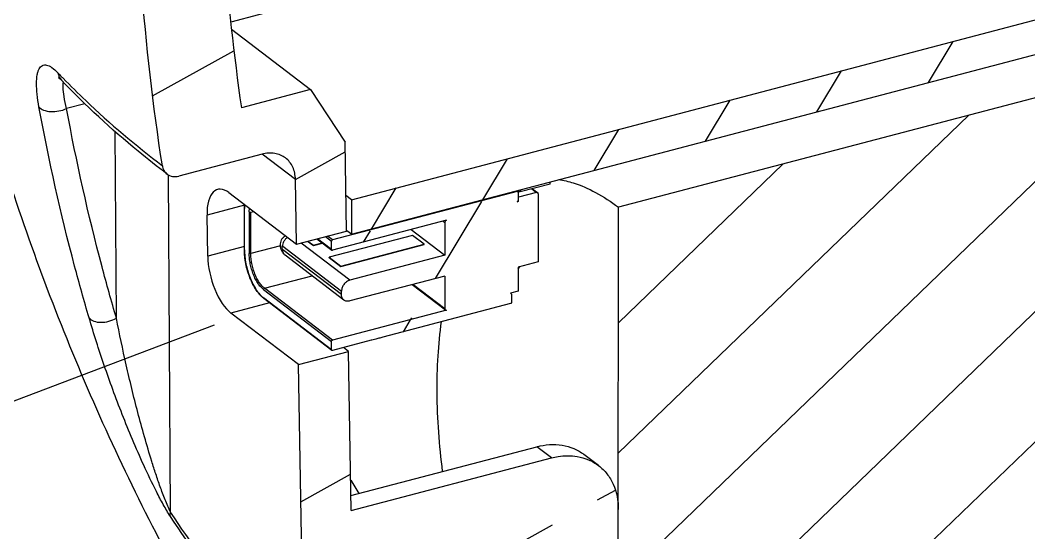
# Model space of a CAD drawing. Header units: millimetres. Extents: x 3 to 384, y 29 to 155.
# Drawn here: x 283.39 to 309.46, y 60.11 to 73.38 of the extents above; entities that cross this region are included whole.
import ezdxf

# ---------------------------------------------------------------- set-up
doc = ezdxf.new("R2010")
doc.units = ezdxf.units.MM
doc.layers.add('图层2', color=3, linetype='Continuous')

msp = doc.modelspace()

# ---------------------------------------------------------------- hatches: boundary and pattern name
at = {"linetype": 'Continuous'}
h = msp.add_hatch(dxfattribs=at)
h.set_pattern_fill('ANSI31', color=2, scale=25.4, angle=344, style=0, pattern_type=2)
h.set_pattern_definition([(28.99999999999996, (327.3098448189949, 89.65618529915673), (-1.7841489717, 3.21868994818), [])])
edge = h.paths.add_edge_path()
edge.add_spline(control_points=[(295.7652988403949, 48.08718395675675), (293.7276290904949, 50.67549297113675), (292.0681601691549, 53.56268369407675), (290.7425101585349, 56.60682792835675)], knot_values=[0, 0, 0, 0, 1, 1, 1, 1], degree=3, periodic=0)
edge.add_ellipse((291.1421378809949, 56.87982504301675), major_axis=(0.30350665994, 0.3973458296400001), ratio=0.7706537577999999, start_angle=495.73167704404057, end_angle=516.7885083449186, ccw=False)
edge.add_line((290.7110584332749, 56.75855988041675), (290.5824955331749, 64.46488521703675))
edge.add_line((290.5824955331749, 64.46488521703674), (291.8761224912549, 64.80538631149675))
edge.add_line((291.9448537177749, 60.68549491451677), (291.8761224912549, 64.80538631149676))
edge.add_line((291.9448537177749, 60.68549491451677), (297.1252697882149, 62.04905442005676))
edge.add_ellipse((297.1248567638949, 60.26148029137676), major_axis=(1.21402663722, 1.58938331602), ratio=0.7706537578, start_angle=314.73167706442575, end_angle=404.73167706741486, ccw=False)
edge.add_line((298.8466317201349, 48.60436964577676), (298.8494300101949, 60.71541260169677))
edge.add_ellipse((304.3386194254949, 56.35098306031676), major_axis=(5.766626523619999, 7.549570752999999), ratio=0.7706537578, start_angle=-177.3549634812929, end_angle=-135.2683229325851)
edge.add_line((304.3366575650549, 47.86000594273676), (308.5468503181349, 48.96818881399675))
edge.add_line((308.5468503181349, 48.96818881399676), (308.548130691495, 54.50966861747676))
edge.add_line((308.5481306914949, 54.50966861747673), (309.8415606243149, 54.85011785021673))
edge.add_line((309.8405900191949, 50.64931864451677), (309.8415606243149, 54.85011785021678))
edge.add_line((309.8405900191949, 50.64931864451677), (309.8774446470349, 50.65901931091678))
edge.add_line((309.8771348787949, 49.31833871313677), (309.877444647035, 50.65901931091677))
edge.add_line((309.8771348787949, 49.31833871313677), (317.8425974924149, 51.41496225165676))
edge.add_line((317.8425974924149, 51.41496225165673), (317.8429072606549, 52.75564284689673))
edge.add_line((317.8429072606549, 52.75564284689676), (323.3191628079949, 54.19707153121677))
edge.add_line((323.3188530397549, 52.85639093343676), (323.3191628079949, 54.19707153121676))
edge.add_line((323.3188530397549, 52.85639093343676), (331.2843156533748, 54.95301446941675))
edge.add_line((331.2843156533748, 54.95301446941676), (331.2846254216149, 56.29369506719676))
edge.add_line((331.2846254216149, 56.29369506719675), (336.7608809664149, 57.73512374897675))
edge.add_line((336.7605711981749, 56.39444315373674), (336.7608809664149, 57.73512374897674))
edge.add_line((336.7605711981749, 56.39444315373674), (350.2665111280749, 59.94939946011675))
edge.add_ellipse((350.2684729910549, 68.44037657769675), major_axis=(5.766626523619999, 7.549570752999999), ratio=0.7706537578, start_angle=224.7316770674149, end_angle=266.8183176133587, ccw=False)
edge.add_line((355.7575487743749, 63.58413592443677), (355.7603470618949, 75.69517888035676))
edge.add_ellipse((357.4849203056549, 76.14911119067676), major_axis=(1.21402663722, 1.58938331602), ratio=0.7706537578, start_angle=44.73167706741486, end_angle=134.7316770644257)
edge.add_line((357.4853333299749, 77.93668532189673), (362.9226456506549, 79.36786358983673))
edge.add_spline(control_points=[(362.9226456506549, 79.36786358983676), (363.0529224868749, 79.79580005933676), (363.9819663615749, 82.94918986125674), (364.6761799515549, 86.05950341455676), (365.1190464597749, 88.65988156151676)], knot_values=[0, 0, 0, 0, 0.1355185442, 1, 1, 1, 1], degree=3, periodic=0)
edge.add_line((360.0742066866349, 87.33200767167676), (365.1190464597749, 88.65988156151677))
edge.add_line((360.0742066866349, 87.33200767167676), (360.0744131962549, 88.22579473601677))
edge.add_line((360.0744131962549, 88.22579473601675), (365.2481329300749, 89.58759167205675))
edge.add_line((365.2481329300749, 89.58759167205676), (365.2482361861549, 90.03448520295674))
edge.add_line((365.3436841512149, 90.05960847249676), (365.2482361861549, 90.03448520295676))
edge.add_arc((293.9154999720549, 100.8279159680968), 72.23532336497999, 351.426813768, 353.4645724516)
edge.add_line((367.8539895725549, 93.17812166395674), (365.6814143037949, 92.60626881985674))
edge.add_spline(control_points=[(367.8539895725549, 93.17812166395674), (366.8843745597949, 84.39546653181674), (364.1387637187949, 74.20516635873676), (358.8390172672549, 64.68908729339677)], knot_values=[0, 0, 0, 0, 1, 1, 1, 1], degree=3, periodic=0)
edge.add_ellipse((350.2684729910549, 68.44037657769675), major_axis=(7.284159818239998, 9.536299896120003), ratio=0.7706537577999999, start_angle=224.7316770587075, end_angle=280.6675585026419, ccw=False)
edge.add_line((349.7205202388549, 57.57135508743676), (350.2659948476748, 57.71493179799675))
edge.add_line((349.7206854480749, 58.28638473941675), (349.7205202388549, 57.57135508743674))
edge.add_line((349.7206854480749, 58.28638473941675), (345.4092523386749, 57.15155396107674))
edge.add_line((345.4092523386749, 57.15155396107676), (345.4090871294549, 56.43652430909675))
edge.add_line((309.1930490054149, 46.90394576951675), (345.4090871294549, 56.43652430909675))
edge.add_line((309.193214214635, 47.61897542149674), (309.1930490054149, 46.90394576951674))
edge.add_line((309.193214214635, 47.61897542149674), (304.881781102695, 46.48414464315674))
edge.add_line((304.8817811026949, 46.48414464315675), (304.8816158934749, 45.76911499117676))
edge.add_line((304.3361412846549, 45.62553828061675), (304.8816158934749, 45.76911499117675))
edge.add_ellipse((304.3386194254949, 56.35098306031676), major_axis=(7.284159818239998, 9.536299896120003), ratio=0.7706537577999999, start_angle=168.7957956280122, end_angle=224.7316770760186)
edge = h.paths.add_edge_path()
edge.add_arc((347.2484363158749, 78.89855422619675), 60.89721048372, 180.021885661, 188.7729610536)
edge.add_line((286.3512302746149, 78.87529290365677), (287.3428598890149, 79.13630398183678))
edge.add_line((287.3428598890149, 79.13630398183676), (287.3915806653349, 80.58533848279677))
edge.add_ellipse((287.5639314915749, 80.62446551909676), major_axis=(0.1214026629600001, 0.1589383308400001), ratio=0.7706537577999996, start_angle=404.73167706731124, end_angle=492.7316770640093, ccw=False)
edge.add_line((287.5639727945149, 80.80322293145673), (288.157234371515, 80.95937785155675))
edge.add_ellipse((288.1571930711149, 80.78062043919675), major_axis=(0.1214026629600001, 0.1589383308400001), ratio=0.7706537577999996, start_angle=316.7316770646694, end_angle=404.73167706731124, ccw=False)
edge.add_line((288.3776038367949, 79.40866336853676), (288.3295467802549, 80.83222456255676))
edge.add_line((288.5071728588349, 79.27019635565676), (288.3776038367949, 79.40866336853676))
edge.add_arc((347.2480121866749, 79.48406833583675), 58.74122867427999, 180.2086096794, 188.1958127233)
edge.add_line((290.8968762810949, 71.58131113401674), (289.1067281316549, 71.11011857119672))
edge.add_line((290.8968762810949, 71.58131113401674), (291.7858117473149, 70.21879851487674))
edge.add_line((291.8241658412949, 67.91977505857676), (291.7858117473149, 70.21879851487677))
edge.add_line((290.5305388832149, 67.57927396411674), (291.8241658412949, 67.91977505857675))
edge.add_line((290.5305388832149, 67.57927396411674), (290.5025201101949, 69.25877697289673))
edge.add_ellipse((289.6403612147549, 69.01624665023678), major_axis=(0.6070133173400002, 0.7946916592800002), ratio=0.7706537577999999, start_angle=-44.26832293555866, end_angle=44.73167706741486)
edge.add_line((289.6405677269149, 69.91003371457674), (287.4897167606549, 69.34389902007675))
edge.add_ellipse((287.4898200167349, 69.79079255097676), major_axis=(0.30350665994, 0.3973458296400001), ratio=0.7706537577999999, start_angle=143.4955134229636, end_angle=224.7316770674149)
edge = h.paths.add_edge_path()
edge.add_line((367.2768297489749, 100.1760666190168), (368.2684593633749, 100.4370776971967))
edge.add_arc((303.3948363371949, 100.5387638489167), 64.87370272122, 355.1134614421001, 359.9101918125)
edge.add_line((368.0327450189549, 95.01263806603674), (365.8670601301149, 94.44259886829674))
edge.add_arc((300.3033539501949, 100.2013505918168), 65.81612864179999, 354.9803392832, 357.1645681411001)
edge.add_line((366.0389063751949, 96.94559620163676), (365.2497850248149, 96.73788819185677))
edge.add_line((365.2497850248149, 96.73788819185677), (365.2498882808949, 97.18478172275677))
edge.add_line((360.0761685470749, 95.82298478925676), (365.2498882808949, 97.18478172275677))
edge.add_line((360.0761685470749, 95.82298478925676), (360.0763750592349, 96.71677185359675))
edge.add_line((360.0763750592349, 96.71677185359675), (366.0908837947349, 98.29987646487675))
edge.add_arc((307.8318459721749, 99.89735718913676), 58.28093541148, 358.4293256842, 359.8030393914)
edge.add_line((366.1124370282349, 99.69701039145673), (366.2420858037349, 99.90370722977676))
edge.add_line((366.2420858037349, 99.90370722977676), (366.2908065800549, 101.3527417332768))
edge.add_ellipse((366.4631574062949, 101.3918687670368), major_axis=(0.1214026629600001, 0.1589383308400001), ratio=0.7706537577999996, start_angle=44.73167706741486, end_angle=132.731677064212)
edge.add_line((366.4631987092349, 101.5706261819367), (367.0564602862349, 101.7267811020368))
edge.add_ellipse((367.0564189832949, 101.5480236896768), major_axis=(0.1214026629600001, 0.1589383308400001), ratio=0.7706537577999996, start_angle=-43.26832293533062, end_angle=44.73167706741486)
edge.add_line((367.2768297489749, 100.1760666190168), (367.2287726924349, 101.5996278130367))
h = msp.add_hatch(dxfattribs=at)
h.set_pattern_fill('ANSI31', color=2, scale=25.4, angle=373.9999999999999, style=0, pattern_type=2)
h.set_pattern_definition([(58.99999999999998, (327.3098448189949, 89.65618529915673), (-1.78076883114, 1.06999386204), [])])
edge = h.paths.add_edge_path()
edge.add_ellipse((296.0657001293549, 66.28351072633677), major_axis=(0.01821040046000001, 0.02384074988000001), ratio=0.7706537578, start_angle=-45.26832293567743, end_angle=44.73167706720755)
edge.add_line((296.0915687263349, 66.29031971195676), (296.091519163315, 66.07581081661677))
edge.add_ellipse((296.0656505663349, 66.06900183099677), major_axis=(0.01821040046000001, 0.02384074988000001), ratio=0.7706537578, start_angle=224.7316770673112, end_angle=314.73167706442575, ccw=False)
edge.add_line((296.0656443712749, 66.04218821939673), (292.7601021152149, 65.17212228109673))
edge.add_line((292.7601019069349, 65.17122849573678), (292.7401084112349, 65.16596592053679))
edge.add_line((292.7401086169749, 65.16685970843676), (292.681114355995, 65.15133157591676))
edge.add_line((292.6811141502549, 65.15043778801675), (292.6610309950948, 65.14515161621674))
edge.add_line((292.6610312033749, 65.14604540157677), (292.6049059612949, 65.13127243645675))
edge.add_line((292.6049057555549, 65.13037865109675), (292.5847329460149, 65.12506887761674))
edge.add_line((292.5847331517549, 65.12596266551677), (292.4818966467349, 65.09889462973676))
edge.add_line((292.4818964409949, 65.09800084183678), (292.4619029452949, 65.09273826917676))
edge.add_line((292.4619031510349, 65.09363205453676), (291.461033809115, 64.83018894667674))
edge.add_ellipse((291.4610400041749, 64.85700256081677), major_axis=(0.01821040046000001, 0.02384074988000001), ratio=0.7706537578, start_angle=494.73167706452887, end_angle=584.7316770673112, ccw=False)
edge.add_line((291.4351714046549, 64.85019357519673), (291.4352209676749, 65.06470247053674))
edge.add_ellipse((291.4610895671949, 65.07151145615677), major_axis=(0.01821040046000001, 0.02384074988000001), ratio=0.7706537578, start_angle=404.73167706741486, end_angle=494.7316770644257, ccw=False)
edge.add_line((294.4101160084749, 65.87454931921675), (291.4610957622549, 65.09832506775678))
edge.add_ellipse((294.4101263361149, 65.91923867357676), major_axis=(0.03035066574, 0.03973458397999999), ratio=0.7706537578, start_angle=134.7316770644257, end_angle=224.7316770685551)
edge.add_line((294.3672081897949, 66.75698807757675), (294.3670120052749, 65.90789036505674))
edge.add_line((294.3672081897949, 66.75698807757675), (291.9096913166749, 66.11013453257675))
edge.add_ellipse((291.9097429447149, 66.33358129929675), major_axis=(0.1517533287, 0.19867291482), ratio=0.7706537578, start_angle=494.7316770644257, end_angle=584.7316770674148, ccw=False)
edge.add_line((291.6941712905149, 66.27683975923676), (291.6941919407149, 66.36621846795676))
edge.add_ellipse((291.9097635974549, 66.42296000547677), major_axis=(0.1517533287, 0.19867291482), ratio=0.7706537578, start_angle=44.73167706731121, end_angle=134.7316770644257)
edge.add_line((294.3673320960749, 67.29326031465675), (291.9098152254949, 66.64640677219674))
edge.add_line((294.3675282831349, 68.14235802717675), (294.3673320960749, 67.29326031465675))
edge.add_ellipse((294.4106426139749, 68.15370633569677), major_axis=(0.03035066574, 0.03973458397999999), ratio=0.7706537578, start_angle=404.73167706617096, end_angle=494.7316770644257, ccw=False)
edge.add_line((294.4106529390749, 68.19839568751678), (291.4616326928549, 67.42217143605677))
edge.add_ellipse((291.4616388879149, 67.44898504765678), major_axis=(0.01821040046000001, 0.02384074988000001), ratio=0.7706537578, start_angle=134.7316770644257, end_angle=224.7316770673112)
edge.add_line((291.4357702909349, 67.44217606457676), (291.4358198514149, 67.65668495991675))
edge.add_ellipse((291.4616884509349, 67.66349394299675), major_axis=(0.01821040046000001, 0.02384074988000001), ratio=0.7706537578, start_angle=44.73167706731121, end_angle=134.7316770643226)
edge.add_line((296.2387625315149, 68.94770005885675), (291.4616946459949, 67.69030755459676))
edge.add_ellipse((296.2387563364549, 68.92088644725675), major_axis=(0.01821040046000001, 0.02384074988000001), ratio=0.7706537578, start_angle=314.73167706442575, end_angle=404.73167706741486, ccw=False)
edge.add_line((296.2646249359749, 68.92769543033677), (296.2645753729549, 68.71318653499677))
edge.add_ellipse((296.238706773435, 68.70637755191677), major_axis=(0.01821040046000001, 0.02384074988000001), ratio=0.7706537578, start_angle=-135.2683229325851, end_angle=-45.26832293557427)
edge.add_line((296.2731920435549, 68.68864258611677), (296.2387005783748, 68.67956393777678))
edge.add_line((296.2731920435549, 68.68864258611677), (296.2732168263349, 68.79589703251678))
edge.add_line((296.7388515999149, 68.91845875589675), (296.2732168263349, 68.79589703251676))
edge.add_ellipse((296.7388412748149, 68.87376940407677), major_axis=(0.03035066574, 0.03973458397999999), ratio=0.7706537578, start_angle=-45.26832293557427, end_angle=44.73167706731121)
edge.add_line((296.781955605655, 68.88511771259675), (296.781548778935, 67.12435719297676))
edge.add_line((296.7815487789349, 67.12435719297679), (296.2641768063149, 66.98817750089677))
edge.add_line((296.2641768063149, 66.98817750089677), (296.2640322472949, 66.36252655509678))
edge.add_line((296.2640322472949, 66.36252655509674), (296.0657063244149, 66.31032433793673))
edge = h.paths.add_edge_path()
edge.add_line((291.9532021516749, 67.83755400635675), (360.0738452903549, 85.76788030717674))
edge.add_line((291.9534086638349, 68.73134107069677), (291.9532021516749, 67.83755400635678))
edge.add_line((291.9534086638349, 68.73134107069677), (360.0740518025149, 86.66166737405678))
edge.add_line((360.0740518025149, 86.66166737405678), (360.0738452903549, 85.76788030717675))
h = msp.add_hatch(dxfattribs=at)
h.set_pattern_fill('ANSI31', color=2, scale=25.4, angle=359, style=0, pattern_type=2)
h.set_pattern_definition([(43.99999999999999, (327.3098448189949, 89.65618529915673), (-1.68368145864, 1.74350318812), [])])
edge = h.paths.add_edge_path()
edge.add_line((355.7621540407549, 83.51581569777676), (355.7583335708749, 66.98075499605676))
edge.add_line((355.7583335708749, 66.98075499605676), (298.8474165191749, 52.00098871739675))
edge.add_line((298.8512369865149, 68.53604941911675), (298.8474165191749, 52.00098871739674))
edge.add_line((355.7621540407549, 83.51581569777676), (298.8512369865149, 68.53604941911676))

# ---------------------------------------------------------------- linework, layer by layer
at = {"color": 6, "linetype": 'Continuous'}
for p, q in [((291.9534086638349, 68.73134107069677), (360.0740518025149, 86.66166737405678)), ((291.9532021516749, 67.83755400635675), (360.0738452903549, 85.76788030717674)), ((291.9534086638349, 68.73134107069677), (291.8087837282949, 68.84181066179676)), ((291.9534086638349, 68.73134107069677), (291.9532021516749, 67.83755400635675)), ((291.9532021516749, 67.83755400635675), (291.832048743995, 67.93009522081675))]:
    msp.add_line(p, q, dxfattribs=at)
at = {"color": 7, "linetype": 'Continuous'}
for p, q in [((355.7621540407549, 83.51581569777676), (298.8512369865149, 68.53604941911675)), ((290.2637829752749, 73.70184408623675), (288.8330221690349, 73.32524740483677)), ((288.8494217018949, 73.14522864371673), (290.8968762810949, 71.58131113401674)), ((284.4542041474149, 71.82676894383675), (284.4545974943549, 71.82635357763675)), ((290.8968762810949, 71.58131113401674), (289.1067281316549, 71.11011857119675)), ((290.8968762810949, 71.58131113401674), (291.7858117473149, 70.21879851487677)), ((285.0627728362949, 71.21524054281676), (284.5889929050149, 71.09053489687676)), ((285.8761897921349, 65.66576597757677), (285.8433523952749, 70.49458956603678)), ((291.8241658412949, 67.91977505857676), (291.7858117473149, 70.21879851487677)), ((289.6405677269149, 69.91003371457674), (287.4897167606549, 69.34389902007678)), ((289.6440084464749, 69.91453824709674), (290.5025201101949, 69.25877697289675)), ((287.2777535422149, 60.64363104091677), (287.2183894775549, 69.37326932201677)), ((290.5305388832149, 67.57927396411674), (290.5025201101949, 69.25877697289675)), ((297.0915683189149, 69.13612735535673), (296.3155103587149, 68.93185781723676)), ((297.0915683189149, 69.13612735535673), (297.0915807776149, 69.19004865721675)), ((288.7833881026949, 68.91380891505673), (290.5305388832149, 67.57927396411674)), ((296.2387625315149, 68.94770005885675), (291.4616946459949, 67.69030755459676)), ((296.2213586420149, 68.96099375845677), (296.2387625315149, 68.94770005885675)), ((296.2569667369149, 68.94472719713673), (296.2320028701549, 68.96379547243674)), ((296.2387625315149, 68.94770005885675), (296.2569657971149, 68.94472791087674)), ((296.2569657971149, 68.94472791087674), (296.2646249359749, 68.92769543033677)), ((296.2630123737949, 68.97195761765676), (296.3155103587149, 68.93185781723676)), ((296.2646249359749, 68.92769543033677), (296.2645753729549, 68.71318653499674)), ((296.7388515999149, 68.91845875589675), (296.2732168263349, 68.79589703251676)), ((296.3235876044349, 68.98800776081674), (296.3155103587149, 68.93185781723676)), ((296.6173106771349, 69.01129597179676), (296.7388515999149, 68.91845875589675)), ((296.6350510556749, 69.01596549255675), (296.7691919405549, 68.91350398551674)), ((296.781955605655, 68.88511771259675), (296.7815487789349, 67.12435719297679)), ((289.1850883406949, 68.58988620501674), (288.2180759795749, 68.33535473795675)), ((289.1829810449349, 68.51401587923675), (289.1858736020149, 68.60637720073674)), ((289.1903057673949, 68.60305414921675), (289.1871294059549, 68.51402826427676)), ((296.2731920435549, 68.68864258611677), (296.2387005783748, 68.67956393777678)), ((296.2731920435549, 68.68864258611677), (296.2607206638748, 68.69816866053677)), ((296.2732168263349, 68.79589703251676), (296.2645960053749, 68.80248191647678)), ((296.2731920435549, 68.68864258611677), (296.2732168263349, 68.79589703251676)), ((288.2358896879149, 67.26756431067673), (288.2180759795749, 68.33535473795675)), ((289.1827332298349, 67.44147140253676), (289.1829810449349, 68.51401587923675)), ((289.1829814868949, 68.51401587923675), (289.1871124463749, 68.50719996449675)), ((289.1868646312749, 67.43465548525677), (289.1871124463749, 68.50719996449675)), ((289.3086533691549, 68.41436274859677), (289.3084055565949, 67.34181827189676)), ((289.3086533691549, 68.41436274859677), (289.3129007215949, 68.50946720405676)), ((289.3494667698749, 67.33702260457676), (289.3497145824349, 68.40956708127675)), ((289.3497145824349, 68.40956708127675), (289.4194890656949, 68.42793272145676)), ((298.8466317201349, 48.60436964577676), (298.8512369865149, 68.53604941911675)), ((294.4106529390749, 68.19839568751678), (291.4616326928549, 67.42217143605677)), ((294.3240185555749, 68.17559228125677), (294.3675282831349, 68.14235802717675)), ((294.3675282831349, 68.14235802717675), (294.3673320960749, 67.29326031465675)), ((290.5305388832149, 67.57927396411674), (291.8241658412949, 67.91977505857676)), ((291.4616946459949, 67.69030755459676), (291.3311654633149, 67.79001031683674)), ((293.5271164054149, 67.80920724313677), (291.3713998481749, 67.24179185523678)), ((293.4971375448749, 67.95794538863674), (294.3673320960749, 67.29326031465675)), ((293.8309687136349, 67.57711420973675), (293.5271164054149, 67.80920724313677)), ((290.1158469541549, 67.53874481479676), (289.3494667698749, 67.33702260457676)), ((291.9098152254949, 66.64640677219677), (290.6480331237149, 67.61020012781677)), ((290.8186044056349, 67.65509692397677), (290.9662613721949, 67.54231136341676)), ((290.8273084166749, 67.65738794555676), (290.9662634372149, 67.55124923479676)), ((290.9662613721949, 67.54231136341676), (291.2070578832349, 67.60569244569675)), ((290.9662613721949, 67.54231136341676), (290.9662634372149, 67.55124923479676)), ((290.9662634372149, 67.55124923479676), (291.1983559372149, 67.61233929549678)), ((291.0594009166749, 67.71847800625676), (291.4434284899949, 67.42514429777677)), ((291.4357702909349, 67.44217606457676), (291.0702885784149, 67.72134379427678)), ((291.2791848332149, 67.77632827155676), (291.4358198514149, 67.65668495991676)), ((291.4357702909349, 67.44217606457676), (291.4358198514149, 67.65668495991676)), ((291.6752500939149, 67.00076095045677), (293.8309666486149, 67.56817633835675)), ((291.6752521589349, 67.00969881929677), (293.8309687136349, 67.57711420973675)), ((293.8309666486149, 67.56817633835675), (293.8309687136349, 67.57711420973675)), ((289.1827506339149, 67.51679163543673), (288.2358896879149, 67.26756431067673)), ((289.1868646312749, 67.43465548525677), (289.1827336743349, 67.44147140253676)), ((291.6941712905149, 66.27683975923676), (290.1749097417949, 67.43730493385675)), ((290.174930394535, 67.52668364003677), (291.6941919407149, 66.36621846795674)), ((291.7579896160149, 66.13490838447677), (290.2387280672949, 67.29537355909676)), ((291.4357702909349, 67.44217606457676), (291.4434294272549, 67.42514358403676)), ((291.4434294272549, 67.42514358403676), (291.4616326928549, 67.42217143605677)), ((294.3673320960749, 67.29326031465675), (291.9098152254949, 66.64640677219677)), ((291.3713977831549, 67.23285398385676), (291.3713998481749, 67.24179185523678)), ((291.3713977831549, 67.23285398385676), (291.6752500939149, 67.00076095045677)), ((291.3713998481749, 67.24179185523678), (291.6752521589349, 67.00969881929677)), ((291.6752500939149, 67.00076095045677), (291.6752521589349, 67.00969881929677)), ((296.7815487789349, 67.12435719297679), (296.2641768063149, 66.98817750089677)), ((289.7038165717149, 66.44059645229675), (290.9339047820949, 66.76437323933675)), ((294.3672081897949, 66.75698807757675), (291.9096913166749, 66.11013453257675)), ((294.3672081897949, 66.75698807757675), (294.3670120052749, 65.90789036505674)), ((296.2641768063149, 66.98817750089677), (296.2640322472949, 66.36252655509674)), ((296.2641651731149, 66.93783332675676), (296.3054814836749, 66.99904948067675)), ((296.2970767430549, 66.99683723465677), (296.2641675403949, 66.94807743885676)), ((293.5221810787349, 66.53456486989677), (294.3797756703749, 65.87950408959676)), ((294.3670120052749, 65.90789036505674), (293.5403271790949, 66.53934118495675)), ((289.6779417771349, 66.40697385507676), (291.4352209676749, 65.06470247053676)), ((291.4610957622549, 65.09832506775678), (289.7038165717149, 66.44059645229675)), ((291.6941712905149, 66.27683975923676), (291.6941919407149, 66.36621846795674)), ((296.2640322472949, 66.36252655509674), (296.0657063244149, 66.31032433793675)), ((296.0839095900149, 66.30735218995676), (296.0657063244149, 66.31032433793675)), ((296.0915687263349, 66.29031971195676), (296.0839095900149, 66.30735218995676)), ((296.0915687263349, 66.29031971195676), (296.0915191633149, 66.07581081661675)), ((289.8337679831349, 66.06221942393674), (288.8353447526549, 65.79942016797676)), ((291.4351714046549, 64.85019357519673), (289.6778922166549, 66.19246495973675)), ((289.6855504157149, 66.17543319547678), (289.6778922166549, 66.19246495973675)), ((291.4428296037149, 64.83316181093676), (289.6855504157149, 66.17543319547678)), ((296.0656443712749, 66.04218821939673), (292.7601021152149, 65.17212228109676)), ((290.5824955331749, 64.46488521703674), (288.8353447526549, 65.79942016797676)), ((294.4101160084749, 65.87454931921675), (291.4610957622549, 65.09832506775678)), ((291.4351714046549, 64.85019357519673), (291.4352209676749, 65.06470247053676)), ((292.4619031510349, 65.09363205453676), (291.461033809115, 64.83018894667674)), ((292.4818964409949, 65.09800084183678), (292.4619029452949, 65.09273826917675)), ((292.5847331517549, 65.12596266551677), (292.4818966467349, 65.09889462973678)), ((292.6049057555549, 65.13037865109675), (292.5847329460149, 65.12506887761674)), ((292.6610312033749, 65.14604540157677), (292.6049059612949, 65.13127243645675)), ((292.6811141502549, 65.15043778801675), (292.6610309950949, 65.14515161621676)), ((292.7401086169749, 65.16685970843676), (292.681114355995, 65.15133157591674)), ((292.7601019069349, 65.17122849573678), (292.7401084112349, 65.16596592053676)), ((290.5824955331749, 64.46488521703674), (291.8761224912549, 64.80538631149676)), ((291.4428305435149, 64.83316109465676), (291.4351714046549, 64.85019357519673)), ((291.461033809115, 64.83018894667674), (291.4428305435149, 64.83316109465676)), ((291.8761224912549, 64.80538631149676), (291.7455933085749, 64.90508907373675)), ((291.9448537177749, 60.68549491451677), (291.8761224912549, 64.80538631149676)), ((290.7110584332749, 56.75855988041675), (290.5824955331749, 64.46488521703674)), ((291.9383743987549, 61.07387859291674), (296.7454544010349, 62.33917071307675)), ((297.125269788215, 62.04905442005676), (296.7454544010349, 62.33917071307675)), ((298.3388834011149, 61.85086360739675), (297.9590680139349, 62.14097990041677)), ((291.9448537177749, 60.68549491451677), (297.125269788215, 62.04905442005676))]:
    msp.add_line(p, q, dxfattribs=at)
msp.add_lwpolyline([(284.3857772713149, 71.89226262031676), (284.3758663843549, 71.89701868903677), (284.3878638000349, 71.88850062885678), (284.4182398733949, 71.86249205247674), (284.4542041423349, 71.82676894637677)], dxfattribs=at)
for centre, radius, start, end in [((298.3339770507549, 85.26899832297676), 19.2574429811, 223.4892146389006, 223.7975777652995), ((298.4743910523749, 85.40361562041676), 19.45196266572, 223.7975278205992, 224.0751199653005), ((290.7003094758549, 68.50685544397675), 1.51319707012, 179.7284069186998, 179.9869551363001), ((312.2963156589149, 73.60296866295675), 23.70547955618, 210.7868336507, 211.7598106135994)]:
    msp.add_arc(centre, radius, start, end, dxfattribs=at)
for centre, start_param, end_param in [((288.8004595722349, 67.89050975515676), 5.748675347200001, 7.319471674), ((288.8182732831149, 66.82271932787677), 1.0362863668, 2.6070826936)]:
    msp.add_ellipse(centre, major_axis=(-0.31136782278, 1.10718039422), ratio=0.4447832024, start_param=start_param, end_param=end_param, dxfattribs=at)
for points, knots in [([(288.5071728588349, 79.27019635565676), (288.5109842024949, 77.93265194921673), (288.6157494869949, 75.20322891937676), (288.9084541517749, 72.48738446537675), (289.1067281316549, 71.11011857119675)], [0, 0, 0, 0, 0.4901219233, 1, 1, 1, 1]), ([(287.0636946764549, 69.61054481901675), (286.8222837140149, 71.17259205559674), (286.469694058515, 74.25565979343673), (286.3508792974148, 77.35625901513674), (286.3512302746149, 78.87529290365677)], [0, 0, 0, 0, 0.5099299071, 1, 1, 1, 1]), ([(281.8953714977549, 73.36229469421676), (282.4157261923749, 71.32929101575678), (283.6498537825349, 67.30646265299677), (286.0878212814949, 61.47863926421675), (289.1323008948349, 55.92779427753675), (291.5747254257749, 52.47552097889675), (292.8971866213349, 50.83029369785675)], [0, 0, 0, 0, 0.2493079655, 0.4990016494, 0.7492299969, 1, 1, 1, 1]), ([(283.8747085677749, 71.13430833739676), (283.8548114295149, 71.24289789923677), (283.8242317268949, 71.44457989363676), (283.8064420901349, 71.72215649875676), (283.8177057379149, 71.92000957269676), (283.8472090164749, 72.04624584295675), (283.8816837887749, 72.13374451733677), (283.9381557078349, 72.20228380621677), (284.0139939915149, 72.22419418149676), (284.0751093607749, 72.21911694501676), (284.1410441793749, 72.19482869285676), (284.2436595926349, 72.13272064333677), (284.3149054470949, 72.06597648167676), (284.3626264082949, 72.01567906385674)], [0, 0, 0, 0, 0.2086374643, 0.3850284548, 0.5250501061, 0.5812980152, 0.6288821548, 0.7033671887999999, 0.737289779, 0.7741802426000001, 0.8173831509, 0.8689684469, 1, 1, 1, 1]), ([(284.3626264082949, 72.01567906385674), (284.3655398619549, 71.99785159887676), (284.3817352118349, 71.92912366165675), (284.4181730002749, 71.86493882431677), (284.4541878075949, 71.82675350317675)], [0, 0, 0, 0, 0.2560309647, 1, 1, 1, 1]), ([(287.1863133567949, 69.39344672133677), (286.9340089261749, 69.58616568057676), (285.977612487435, 70.34362978159675), (285.0757561936149, 71.17153585247678), (284.4545974943549, 71.82635357763675)], [0, 0, 0, 0, 0.2602241808, 1, 1, 1, 1]), ([(284.4986660396949, 71.64734419981676), (284.4984174041749, 71.65932662695676), (284.4982843513549, 71.70182156355673), (284.5011425422349, 71.74449961383675), (284.5065772202149, 71.77454337137675)], [0, 0, 0, 0, 0.2818917044, 1, 1, 1, 1]), ([(284.4995482045549, 71.87281302243676), (284.6900261090949, 71.67608268945673), (285.5005055549349, 70.87346528275677), (286.3750182382149, 70.13657998233674), (287.0636946815349, 69.61054479869676)], [0, 0, 0, 0, 0.2401142472, 1, 1, 1, 1]), ([(284.5889929050149, 71.09053489687676), (284.5634091817349, 71.19378358547675), (284.5235572929349, 71.37785526965675), (284.5003652692149, 71.56545321043674), (284.4986660396949, 71.64734419981676)], [0, 0, 0, 0, 0.5649632244, 1, 1, 1, 1]), ([(283.8747085550749, 71.13430841359676), (283.9039845798349, 71.09624371705678), (284.0032878407149, 71.03604542749676), (284.1829617003149, 71.00500331787674), (284.3877602823349, 71.01951537673676), (284.5246960181149, 71.06111152417674), (284.5889929177149, 71.09053484353677)], [0, 0, 0, 0, 0.1909582417, 0.4372623428, 0.7188193473000001, 1, 1, 1, 1]), ([(285.1704326895549, 65.67213547969675), (285.0394119711549, 66.11679091753678), (284.5352470003149, 67.91947754583674), (284.1285661550549, 69.74919311677675), (283.8747085677749, 71.13430833739676)], [0, 0, 0, 0, 0.2476605125, 1, 1, 1, 1]), ([(285.8761897921349, 65.66576597757677), (285.7460342510749, 66.10738346365673), (285.2452054533949, 67.89772081515673), (284.8411957407149, 69.71490893083677), (284.5889929050149, 71.09053489687676)], [0, 0, 0, 0, 0.2476654282, 1, 1, 1, 1]), ([(290.2473276538549, 69.81091822065673), (290.1671422033549, 69.87215740221674), (289.9632475158949, 69.95608358437676), (289.7465197171949, 69.93792179189677), (289.6405677269149, 69.91003371457674)], [0, 0, 0, 0, 0.4794135755, 1, 1, 1, 1]), ([(290.5025201101949, 69.25877697289675), (290.5007139898549, 69.36703955799675), (290.4601820922549, 69.57815719519675), (290.3266787219749, 69.75031627175676), (290.2473276538549, 69.81091822065673)], [0, 0, 0, 0, 0.5202567868, 1, 1, 1, 1]), ([(287.0636946815349, 69.61054479869676), (287.0703436268349, 69.56752285781675), (287.096834005655, 69.48500211861676), (287.1534980350749, 69.41858114147675), (287.1860970503949, 69.39361894857677)], [0, 0, 0, 0, 0.5146239575, 1, 1, 1, 1]), ([(287.1860970503949, 69.39361894857677), (287.2261854360549, 69.36292188779674), (287.3282279675549, 69.32088393529676), (287.4366911516949, 69.32994192073676), (287.4897167606549, 69.34389902007678)], [0, 0, 0, 0, 0.4793956218, 1, 1, 1, 1]), ([(297.3102907161149, 69.25294467061676), (297.4373977796549, 69.23399801559674), (297.7679464708549, 69.15608006373677), (298.2947765957549, 68.92447750433678), (298.6655063470549, 68.67791698653676), (298.8512369865149, 68.53604941911675)], [0, 0, 0, 0, 0.224754171, 0.5912563835, 1, 1, 1, 1]), ([(296.7691924002949, 68.91350334289675), (296.7651827486749, 68.91656628571675), (296.7549856875349, 68.92075967839676), (296.7441490696349, 68.91985312699677), (296.7388515999149, 68.91845875589675)], [0, 0, 0, 0, 0.4794642406, 1, 1, 1, 1]), ([(296.781955605655, 68.88511771259675), (296.7819568883549, 68.89067037611676), (296.7800427011749, 68.90152374531675), (296.7732505709949, 68.91040333639677), (296.7691924002949, 68.91350334289675)], [0, 0, 0, 0, 0.5209169553999999, 1, 1, 1, 1]), ([(296.2387005783748, 68.67956393777678), (296.2458735256749, 68.68145196041675), (296.2587782903149, 68.69087635101675), (296.2645736559149, 68.70575866059676), (296.2645753729549, 68.71318653499674)], [0, 0, 0, 0, 0.4996425544, 1, 1, 1, 1]), ([(289.3086533691549, 68.41436274859677), (289.3109621326349, 68.41259923421674), (289.3170122856349, 68.40985832783676), (289.3308426034149, 68.40707607533676), (289.3423695272749, 68.40763375773676), (289.3497145824349, 68.40956708127675)], [0, 0, 0, 0, 0.2061248476, 0.4611217125, 1, 1, 1, 1]), ([(294.3675282831349, 68.14235802717675), (294.3675311431749, 68.15473779921675), (294.3771903643949, 68.17954145547677), (294.3986980480749, 68.19524899073679), (294.4106529390749, 68.19839568751678)], [0, 0, 0, 0, 0.500357441, 1, 1, 1, 1]), ([(290.2387280672949, 67.29537355909676), (290.2194544609349, 67.31009541687678), (290.1846289501949, 67.34479664287676), (290.1464249651349, 67.40768082749676), (290.1222972054149, 67.47728842767674), (290.1125840879349, 67.55029405001676), (290.1189339533149, 67.62361727395677), (290.1430670902149, 67.69322259067675), (290.184758670535, 67.75413639823677), (290.2227788383349, 67.78573467641675), (290.2435054212149, 67.79853878085675)], [0, 0, 0, 0, 0.1246178329, 0.2494239286, 0.3750684287, 0.5005293749, 0.6251853399, 0.749844031, 0.8748186827, 1, 1, 1, 1]), ([(290.174930394535, 67.52668364003677), (290.1734147638349, 67.52784133139676), (290.170372430575, 67.52972026083677), (290.1654083993549, 67.53101655999677), (290.1606577941749, 67.53019116921675), (290.156628675995, 67.52729331369676), (290.1535068610549, 67.52270872037676), (290.1502688969949, 67.51406505973677), (290.1490204438149, 67.50032039837674), (290.1510353292949, 67.48239944361677), (290.1563086486949, 67.46433929431674), (290.1640352804349, 67.44877542145673), (290.1710650834949, 67.44024161835677), (290.1749097417949, 67.43730493385675)], [0, 0, 0, 0, 0.0485551343, 0.09001562800000001, 0.1277826399, 0.167232877, 0.2129330866, 0.2670833738, 0.4007232197, 0.5591835725, 0.7244787878, 0.8768314489, 1, 1, 1, 1]), ([(290.174930394535, 67.52668364003677), (290.1749353373749, 67.54807812607675), (290.1810429477149, 67.59214361325678), (290.2056373765549, 67.65508146299675), (290.2439828497749, 67.71258410897678), (290.2773636669349, 67.74496069395673), (290.2955414791949, 67.75899366563675)], [0, 0, 0, 0, 0.2376927825, 0.4881237181, 0.7448670282, 1, 1, 1, 1]), ([(291.4616946459949, 67.69030755459676), (291.4545217012349, 67.68841953449675), (291.4416169365949, 67.67899514389677), (291.4358215684549, 67.66411283431677), (291.4358198514149, 67.65668495991676)], [0, 0, 0, 0, 0.4996425544, 1, 1, 1, 1]), ([(289.6855504157149, 66.17543319547678), (289.6494419255749, 66.20301412075676), (289.5789900497149, 66.27078237231677), (289.4856219306349, 66.39400067807674), (289.4001107833949, 66.54138471147678), (289.3253477680749, 66.70776493243676), (289.2639512335149, 66.88717648115676), (289.2181730319549, 67.07303660727678), (289.1897019636749, 67.25846450159673), (289.1827193817549, 67.38152813659676), (289.1827332298349, 67.44147140253676)], [0, 0, 0, 0, 0.0973868682, 0.208071274, 0.3304819027, 0.461797963, 0.5984271347, 0.7363677076999999, 0.8715215902, 1, 1, 1, 1]), ([(289.1868646312749, 67.43465548525677), (289.1868510295749, 67.37578912343673), (289.1937204367149, 67.25482987335675), (289.2217004391749, 67.07247732213676), (289.2667028967949, 66.88956068009674), (289.3270339318349, 66.71300663899677), (289.4004002290949, 66.54945104789675), (289.4840643899349, 66.40495744559675), (289.5748543023349, 66.28486717015676), (289.6430923497549, 66.21904631627677), (289.6778922166549, 66.19246495973675)], [0, 0, 0, 0, 0.1287029914, 0.2643274419, 0.4028359186, 0.5400078137, 0.6717067795, 0.7941570491, 0.9042584728, 1, 1, 1, 1]), ([(289.6779417771349, 66.40697385507676), (289.6517521851149, 66.42697838199678), (289.6003977742349, 66.47651367281676), (289.5320713398949, 66.56689089871674), (289.4691075872349, 66.67563351587677), (289.413893778435, 66.79872175077676), (289.3684900135149, 66.93159231561674), (289.3346221894549, 67.06925122495676), (289.3135650763749, 67.20648560885675), (289.3083953203949, 67.29751678823675), (289.3084055565949, 67.34181827189676)], [0, 0, 0, 0, 0.095741538, 0.2058429752, 0.3282932526, 0.4599922228, 0.597164116, 0.7356725868, 0.8712970223000001, 1, 1, 1, 1]), ([(289.3494667698749, 67.33702260457676), (289.3421217147149, 67.33508928103674), (289.3305947883149, 67.33453159609675), (289.3167644730749, 67.33731385113674), (289.3107143200749, 67.34005475751678), (289.3084055565949, 67.34181827189676)], [0, 0, 0, 0, 0.5388782875, 0.7938751524, 1, 1, 1, 1]), ([(289.7038165717149, 66.44059645229675), (289.6787034240749, 66.45977875327677), (289.6294595525349, 66.50727793437676), (289.563940953575, 66.59394066173678), (289.5035644271349, 66.69821441051675), (289.4506193945949, 66.81624469261675), (289.4070814044549, 66.94365544617676), (289.3746055715149, 67.07565753675675), (289.3544140802749, 67.20725206909674), (289.3494569553148, 67.29454195039676), (289.3494667698749, 67.33702260457676)], [0, 0, 0, 0, 0.09574090630000001, 0.2058419237, 0.3282924264, 0.4599919952000001, 0.5971645914, 0.7356735459, 0.871297723, 1, 1, 1, 1]), ([(290.2387280799949, 67.29537357179674), (290.2286296851549, 67.30308646721676), (290.2101348834349, 67.32145219883677), (290.1898222672149, 67.35558025859675), (290.1775016974949, 67.39497621485674), (290.1749064347149, 67.42299305747676), (290.1749097417949, 67.43730493385675)], [0, 0, 0, 0, 0.2368358518, 0.4796096667, 0.7332508106, 1, 1, 1, 1]), ([(291.9098152254949, 66.64640677219677), (291.8804375321549, 66.63867414351677), (291.8227670734549, 66.61063748381676), (291.7535709837549, 66.54372915179675), (291.7065969095549, 66.45964835221673), (291.6941989739749, 66.39665787113677), (291.6941919407149, 66.36621846795674)], [0, 0, 0, 0, 0.2423611074, 0.4996611942, 0.7571515539, 1, 1, 1, 1]), ([(289.6779417771349, 66.40697385507676), (289.6779434941749, 66.41440172947677), (289.6837388623149, 66.42928403905677), (289.6966436269549, 66.43870842965674), (289.7038165717149, 66.44059645229675)], [0, 0, 0, 0, 0.5003574456000001, 1, 1, 1, 1]), ([(291.7579923160349, 66.13490632961674), (291.7478941853549, 66.14261908279678), (291.7293924722949, 66.16098250555677), (291.7090898916149, 66.19511205629675), (291.6967557354349, 66.23450517537674), (291.6941679808949, 66.26252244979676), (291.6941712905149, 66.27683975923676)], [0, 0, 0, 0, 0.2368232168, 0.4796472914, 0.7331575569, 1, 1, 1, 1]), ([(291.9096913166749, 66.11013453257675), (291.8960392687949, 66.10654111837675), (291.8686697705749, 66.10196497309676), (291.8279839972349, 66.10375438531676), (291.7902514387149, 66.11439509809676), (291.7679699160949, 66.12728563619675), (291.7579923160349, 66.13490632961674)], [0, 0, 0, 0, 0.266563931, 0.5199901986, 0.7629317289, 1, 1, 1, 1]), ([(296.0915191633149, 66.07581081661675), (296.0915174488149, 66.06838294221677), (296.0857220806749, 66.05350063009675), (296.072817316035, 66.04407624203677), (296.0656443712749, 66.04218821939673)], [0, 0, 0, 0, 0.5003574456000001, 1, 1, 1, 1]), ([(294.3670120052749, 65.90789036505674), (294.367010720035, 65.90233770153677), (294.3689249097549, 65.89148432979675), (294.3757170373949, 65.88260474125678), (294.3797752080949, 65.87950473475678)], [0, 0, 0, 0, 0.5209169553999999, 1, 1, 1, 1]), ([(294.3797752080949, 65.87950473475678), (294.3837848622549, 65.87644178939675), (294.3939819233949, 65.87224839925676), (294.4048185412948, 65.87315495065675), (294.4101160084749, 65.87454931921675)], [0, 0, 0, 0, 0.4794642406, 1, 1, 1, 1]), ([(285.1704326946349, 65.67213545937676), (285.1990557920749, 65.63382079381677), (285.2977325441749, 65.57356084321674), (285.4775939192749, 65.55050683547677), (285.6803810346549, 65.57823957655677), (285.8138861829349, 65.63082250669675), (285.876189787055, 65.66576599789676)], [0, 0, 0, 0, 0.1909542989, 0.4341357436, 0.7147852128, 1, 1, 1, 1]), ([(287.2730283040149, 60.53081736509677), (287.2065571237749, 60.63158264235676), (287.0822027852349, 60.84692399475676), (286.8498034481549, 61.28906214273675), (286.5828867912349, 61.85015111961675), (286.2910864959949, 62.51706710099677), (286.0258485809549, 63.16992805333678), (285.7831492543149, 63.81002211985674), (285.4896663157549, 64.63912238697677), (285.2918055913349, 65.26022273227676), (285.1704326895549, 65.67213547969675)], [0, 0, 0, 0, 0.0650501039, 0.1338321036, 0.2691804881, 0.3997359098, 0.5260789758, 0.6488729748, 0.7685953386, 1, 1, 1, 1]), ([(287.2777535422149, 60.64363104091677), (287.2502202673349, 60.69526500927674), (287.2003013120549, 60.80315050343677), (287.1095252782149, 61.02283685857674), (287.0071317974549, 61.30009618721675), (286.8946211334749, 61.63070934869677), (286.7568071393549, 62.06216457163674), (286.5996927901349, 62.59339711343677), (286.4281719876349, 63.22355060293677), (286.2716291028549, 63.84417336473678), (286.0815069938949, 64.65553614129675), (285.954271159975, 65.26269107125677), (285.8761897921349, 65.66576597757677)], [0, 0, 0, 0, 0.0336066689, 0.0681890797, 0.1365193118, 0.2032940909, 0.2687528112, 0.3966299961, 0.5214158811999999, 0.6438027328, 0.7642051556, 1, 1, 1, 1]), ([(294.3089296931949, 61.69898767035676), (294.2215277140749, 62.37348048189676), (294.1463773157349, 63.37177087291678), (294.1781108336749, 64.66855603143676), (294.2382445132549, 65.28271869947676), (294.2802178938749, 65.57840953811677)], [0, 0, 0, 0, 0.5246161501, 0.7696340706, 1, 1, 1, 1]), ([(291.4352209676749, 65.06470247053676), (291.4352226847149, 65.07213034493674), (291.4410180503149, 65.08701265451677), (291.4539228174949, 65.09643704511677), (291.4610957622549, 65.09832506775678)], [0, 0, 0, 0, 0.5003574456000001, 1, 1, 1, 1]), ([(296.7454544010349, 62.33917071307675), (296.9573445741549, 62.39494323297674), (297.2911899313549, 62.42102324177677), (297.7008184262949, 62.30503035463676), (297.8791802488949, 62.20198752033676), (297.959005405475, 62.14102753811676)], [0, 0, 0, 0, 0.5186599388, 0.7622436551999999, 1, 1, 1, 1]), ([(297.125269788215, 62.04905442005676), (297.1808948077749, 62.06369571919674), (297.3972274332749, 62.10994387917674), (297.6237067796549, 62.11353147677676), (297.7852033273749, 62.08669406029676)], [0, 0, 0, 0, 0.259998237, 1, 1, 1, 1]), ([(297.7852033273749, 62.08669406029676), (297.8860753049549, 62.06993120329676), (298.0825227987749, 62.01404947101673), (298.2594752058549, 61.91150499487674), (298.3388207926549, 61.85091124509677)], [0, 0, 0, 0, 0.5059844703, 1, 1, 1, 1]), ([(298.3388207926549, 61.85091124509677), (298.4196170140949, 61.78920969209676), (298.5675950950749, 61.64216198771675), (298.7885859967549, 61.27164662003676), (298.8494813334349, 60.93754740761676), (298.8494300101949, 60.71541260169676)], [0, 0, 0, 0, 0.2375236263, 0.4810017826, 1, 1, 1, 1]), ([(287.2730285986549, 60.53081692059675), (287.2707680367549, 60.53921675901677), (287.2640615223549, 60.57669891671674), (287.2696462736949, 60.61556182857674), (287.2777533466349, 60.64363140921677)], [0, 0, 0, 0, 0.2294228787, 1, 1, 1, 1]), ([(290.7425103566549, 56.60682747369674), (290.4329932388349, 56.84324867471673), (289.8164988304749, 57.37604219637677), (288.6057546200149, 58.64589495003676), (287.7905524124749, 59.74628903575675), (287.2730283040149, 60.53081736509677)], [0, 0, 0, 0, 0.2222080481, 0.4637948411, 1, 1, 1, 1]), ([(290.7110584332749, 56.75855988041675), (290.4047919744349, 56.99249851591674), (289.7947398518949, 57.51987370957676), (288.596597043715, 58.77717285105678), (287.7899203487149, 59.86678489839676), (287.2777535422149, 60.64363104091677)], [0, 0, 0, 0, 0.2221260177, 0.4637003035, 1, 1, 1, 1])]:
    msp.add_open_spline(points, degree=3, knots=knots, dxfattribs=at)
at = {"layer": '图层2', "linetype": 'ByBlock', "lineweight": -2}
msp.add_line((277.2885420921907, 61.2736695737612), (288.4080847797511, 65.49566734307285), dxfattribs=at)

doc.saveas('drawing.dxf')
